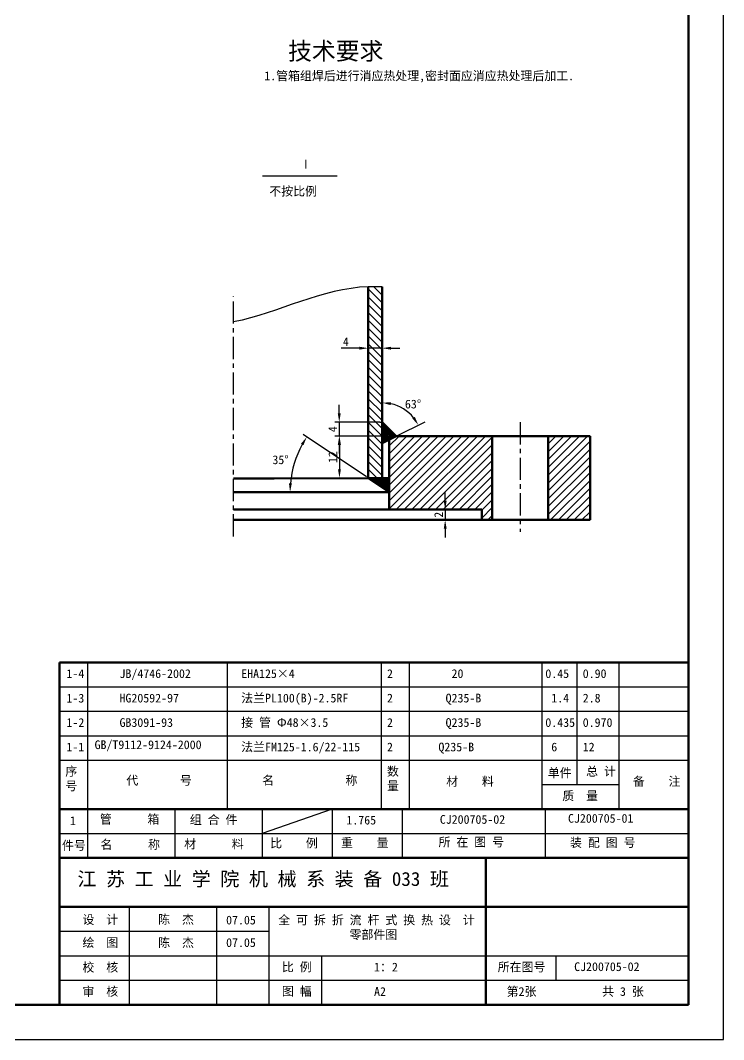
# Model space of a CAD drawing. Header units: millimetres. Extents: x 3555 to 4395, y -770 to -176.
# Drawn here: x 4193.4 to 4394.6, y -769.8 to -478 of the extents above; entities that cross this region are included whole.
import ezdxf

# ---------------------------------------------------------------- set-up
doc = ezdxf.new("R2010")
doc.units = ezdxf.units.MM
doc.linetypes.add('CENTER', pattern=[50.8, 31.75, -6.35, 6.35, -6.35])
for name, color, linetype in [('中心线', 5, 'CENTER'), ('剖面线', 3, 'Continuous'), ('图层1', 7, 'Continuous'), ('标注', 2, 'Continuous'), ('细实线', 212, 'Continuous')]:
    doc.layers.add(name, color=color, linetype=linetype)
for name, color, linetype, lineweight in [('外矿现', 71, 'Continuous', 100), ('粗实线', 4, 'Continuous', 50), ('轮廓线', 1, 'Continuous', 50)]:
    doc.layers.add(name, color=color, linetype=linetype, lineweight=lineweight)
doc.styles.get("Standard").update_dxf_attribs({"font": 'SimSun.ttf'})
doc.dimstyles.new('ISO-25', dxfattribs={"dimtxt": 2.5, "dimasz": 2.5, "dimexe": 1.25, "dimexo": 0.625, "dimtad": 1, "dimtxsty": 'Standard', "dimcen": 2.5, "dimadec": 0, "dimazin": 0, "dimtfac": 1, "dimtmove": 0, "dimatfit": 3, "dimfxl": 0, "dimarcsym": 0})

# ---------------------------------------------------------------- blocks, each defined once
blk = doc.blocks.new('*D17')
at = {"layer": 'Defpoints', "color": 0, "ltscale": 0.1}
for p in [(4296.9, -593.02), (4284.62, -597.02), (4296.9, -597.02)]:
    blk.add_point(p, dxfattribs=at)
at = {"layer": '标注', "color": 0, "lineweight": -2, "ltscale": 0.1}
for p, q in [((4284.62, -590.52), (4284.62, -588.02)), ((4296.27, -593.02), (4283.37, -593.02)), ((4284.62, -593.02), (4284.62, -597.02)), ((4296.27, -597.02), (4283.37, -597.02)), ((4284.62, -599.52), (4284.62, -602.02))]:
    blk.add_line(p, q, dxfattribs=at)
at = {"layer": '标注', "color": 0, "ltscale": 0.1}
for points in [[(4284.2, -590.52), (4285.03, -590.52), (4284.62, -593.02)], [(4284.2, -599.52), (4285.03, -599.52), (4284.62, -597.02)]]:
    blk.add_solid(points, dxfattribs=at)
at = {"layer": '标注', "color": 0, "ltscale": 0.1, "insert": (4282.74, -595.02), "char_height": 2.5, "attachment_point": 5, "rotation": 90}
blk.add_mtext('4', dxfattribs=at)
blk = doc.blocks.new('*D18')
at = {"layer": 'Defpoints', "color": 0, "ltscale": 0.1}
for p in [(4296.9, -576.71), (4304.68, -590.46), (4309.16, -592.89), (4300.9, -597.02), (4296.9, -609.02)]:
    blk.add_point(p, dxfattribs=at)
at = {"layer": '标注', "color": 0, "lineweight": -2, "ltscale": 0.1}
blk.add_arc((4296.9, -599.02), 11.56, 38.9704, 77.5874, dxfattribs=at)
at = {"layer": '标注', "color": 0, "ltscale": 0.1}
for points in [[(4299.34, -588.14), (4299.43, -587.31), (4296.9, -587.45)], [(4306.24, -591.52), (4305.54, -591.97), (4307.24, -593.85)]]:
    blk.add_solid(points, dxfattribs=at)
blk = doc.blocks.new('*D19')
at = {"layer": 'Defpoints', "color": 0, "ltscale": 0.1}
for p in [(4271.08, -607.49), (4292.9, -609.02), (4265.25, -613.02), (4298.9, -613.02), (4298.9, -613.02)]:
    blk.add_point(p, dxfattribs=at)
at = {"layer": '标注', "color": 0, "lineweight": -2, "ltscale": 0.1}
blk.add_line((4292.38, -608.67), (4274.26, -596.59), dxfattribs=at)
blk.add_arc((4298.9, -613.02), 28.36, 151.3623, 174.9477, dxfattribs=at)
at = {"layer": '标注', "color": 0, "ltscale": 0.1}
for points in [[(4273.65, -599.21), (4274.36, -599.64), (4275.3, -597.29)], [(4271.06, -610.54), (4270.23, -610.5), (4270.54, -613.02)]]:
    blk.add_solid(points, dxfattribs=at)
blk = doc.blocks.new('*D54')
at = {"layer": 'Defpoints', "color": 0, "ltscale": 0.1}
for p in [(4325.4, -618.02), (4314.92, -621.02), (4325.4, -621.02)]:
    blk.add_point(p, dxfattribs=at)
at = {"layer": '标注', "color": 0, "lineweight": -2, "ltscale": 0.1}
for p, q in [((4314.92, -615.52), (4314.92, -613.02)), ((4324.77, -618.02), (4313.67, -618.02)), ((4314.92, -618.02), (4314.92, -621.02)), ((4324.77, -621.02), (4313.67, -621.02)), ((4314.92, -623.52), (4314.92, -626.02))]:
    blk.add_line(p, q, dxfattribs=at)
at = {"layer": '标注', "color": 0, "ltscale": 0.1}
for points in [[(4314.51, -615.52), (4315.34, -615.52), (4314.92, -618.02)], [(4314.51, -623.52), (4315.34, -623.52), (4314.92, -621.02)]]:
    blk.add_solid(points, dxfattribs=at)
at = {"layer": '标注', "color": 0, "ltscale": 0.1, "insert": (4313.05, -619.52), "char_height": 2.5, "attachment_point": 5, "rotation": 90}
blk.add_mtext('2', dxfattribs=at)
blk = doc.blocks.new('*D59')
at = {"layer": 'Defpoints', "color": 0, "ltscale": 0.1}
for p in [(4302.3, -597.02), (4284.67, -609.02), (4298.9, -609.02)]:
    blk.add_point(p, dxfattribs=at)
at = {"layer": '标注', "color": 0, "lineweight": -2, "ltscale": 0.1}
for p, q in [((4301.68, -597.02), (4283.42, -597.02)), ((4284.67, -599.52), (4284.67, -606.52)), ((4298.27, -609.02), (4283.42, -609.02))]:
    blk.add_line(p, q, dxfattribs=at)
at = {"layer": '标注', "color": 0, "ltscale": 0.1}
for points in [[(4284.26, -599.52), (4285.09, -599.52), (4284.67, -597.02)], [(4284.26, -606.52), (4285.09, -606.52), (4284.67, -609.02)]]:
    blk.add_solid(points, dxfattribs=at)
at = {"layer": '标注', "color": 0, "ltscale": 0.1, "insert": (4282.8, -603.02), "char_height": 2.5, "attachment_point": 5, "rotation": 90}
blk.add_mtext('12', dxfattribs=at)
blk = doc.blocks.new('*D60')
at = {"layer": 'Defpoints', "color": 0, "ltscale": 0.1}
for p in [(4296.9, -571.84), (4292.9, -572.34), (4296.9, -572.34)]:
    blk.add_point(p, dxfattribs=at)
at = {"layer": '标注', "color": 0, "lineweight": -2, "ltscale": 0.1}
for p, q in [((4290.4, -571.84), (4285.12, -571.84)), ((4292.9, -571.72), (4292.9, -570.59)), ((4296.9, -571.84), (4292.9, -571.84)), ((4296.9, -571.72), (4296.9, -570.59)), ((4299.4, -571.84), (4301.9, -571.84))]:
    blk.add_line(p, q, dxfattribs=at)
at = {"layer": '标注', "color": 0, "ltscale": 0.1}
for points in [[(4290.4, -571.43), (4290.4, -572.26), (4292.9, -571.84)], [(4299.4, -571.43), (4299.4, -572.26), (4296.9, -571.84)]]:
    blk.add_solid(points, dxfattribs=at)
at = {"layer": '标注', "color": 0, "ltscale": 0.1, "insert": (4286.51, -569.97), "char_height": 2.5, "attachment_point": 5}
blk.add_mtext('4', dxfattribs=at)

msp = doc.modelspace()

# ---------------------------------------------------------------- hatches: boundary and pattern name
at = {"layer": '剖面线', "ltscale": 0.2}
h = msp.add_hatch(dxfattribs=at)
h.set_pattern_fill('ANSI31', color=256, scale=0.5, angle=90, style=0)
edge = h.paths.add_edge_path()
edge.add_line((4292.897, -576.711), (4292.897, -609.017))
edge.add_line((4292.897, -609.017), (4296.897, -609.017))
edge.add_line((4296.897, -609.017), (4296.897, -576.711))
edge.add_line((4296.897, -576.711), (4296.897, -570.281))
edge.add_line((4296.897, -570.281), (4296.897, -554.252))
edge.add_spline(control_points=[(4296.897, -554.252), (4295.561, -554.23), (4294.225, -554.207), (4292.897, -554.252)], knot_values=[0, 0, 0, 0, 4, 4, 4, 4], degree=3, periodic=0)
edge.add_line((4292.897, -554.252), (4292.897, -576.711))
at = {"layer": '剖面线'}
h = msp.add_hatch(dxfattribs=at)
h.set_pattern_fill('ANSI37', color=256, scale=0.1, style=0)
h.paths.add_polyline_path([(4300.897, -597.017), (4296.897, -599.017), (4296.897, -593.017)])
at = {"layer": '剖面线', "ltscale": 0.2}
h = msp.add_hatch(dxfattribs=at)
h.set_pattern_fill('ANSI31', color=256, scale=0.5, style=0)
h.paths.add_polyline_path([(4356.397, -597.017), (4344.397, -597.017), (4344.397, -621.017), (4356.397, -621.017)])
h.paths.add_polyline_path([(4300.897, -597.017), (4298.897, -598.017), (4298.897, -618.017), (4325.397, -618.017), (4325.397, -619.017), (4325.397, -620.017), (4325.397, -621.017), (4328.397, -621.017), (4328.397, -597.017)])
h = msp.add_hatch(dxfattribs=at)
h.set_pattern_fill('ANSI37', color=256, scale=0.1, style=0)
h.paths.add_polyline_path([(4298.897, -609.017), (4298.897, -613.017), (4292.897, -609.017)])

# ---------------------------------------------------------------- linework, layer by layer
at = {"layer": '中心线', "ltscale": 0.2}
for p, q in [((4254.397, -625.748), (4254.397, -557.017)), ((4336.397, -593.03), (4336.397, -624.423))]:
    msp.add_line(p, q, dxfattribs=at)
at = {"layer": '图层1', "ltscale": 0.2}
msp.add_line((4296.272, -593.017), (4296.897, -593.017), dxfattribs=at)
at = {"layer": '图层1'}
for p, q in [((4204.57, -668.773), (4384.57, -668.773)), ((4204.57, -675.773), (4384.57, -675.773)), ((4204.57, -689.773), (4384.57, -689.773)), ((4204.57, -745.773), (4204.57, -689.773))]:
    msp.add_line(p, q, dxfattribs=at)
at = {"layer": '外矿现', "ltscale": 0.2}
for p, q in [((4384.57, -633.773), (4384.57, -472.773)), ((4384.57, -654.773), (4384.57, -633.773)), ((4384.57, -654.773), (4384.57, -661.773)), ((4384.57, -759.773), (4384.57, -661.773)), ((3999.57, -759.773), (4384.57, -759.773))]:
    msp.add_line(p, q, dxfattribs=at)
at = {"layer": '标注', "ltscale": 0.2}
for p, q in [((4262.688, -522.485), (4283.974, -522.485)), ((4300.897, -597.017), (4309.157, -592.888))]:
    msp.add_line(p, q, dxfattribs=at)
at = {"layer": '粗实线', "ltscale": 0.2}
for p, q in [((4204.57, -661.773), (4204.57, -745.773)), ((4204.57, -661.773), (4384.57, -661.773)), ((4212.57, -703.773), (4204.57, -703.773)), ((4212.57, -703.773), (4384.57, -703.773)), ((4204.57, -717.773), (4384.57, -717.773)), ((4326.57, -731.773), (4326.57, -717.773)), ((4204.57, -731.773), (4384.57, -731.773)), ((4326.57, -745.773), (4326.57, -731.773)), ((4204.57, -745.773), (4204.57, -759.773)), ((4326.57, -745.773), (4326.57, -752.773)), ((4326.57, -759.773), (4326.57, -752.773))]:
    msp.add_line(p, q, dxfattribs=at)
at = {"layer": '细实线', "ltscale": 0.2}
for p, q in [((4394.57, -769.773), (4394.57, -472.773)), ((3974.57, -769.773), (4394.57, -769.773))]:
    msp.add_line(p, q, dxfattribs=at)
at = {"layer": '细实线'}
for p, q in [((4212.57, -661.773), (4212.57, -703.773)), ((4252.57, -661.773), (4252.57, -703.773)), ((4296.57, -661.773), (4296.57, -703.773)), ((4304.57, -661.773), (4304.57, -703.773)), ((4342.57, -661.773), (4342.57, -703.773)), ((4352.57, -661.773), (4352.57, -696.773)), ((4364.57, -661.773), (4364.57, -703.773)), ((4204.57, -668.773), (4384.57, -668.773)), ((4204.57, -675.773), (4384.57, -675.773)), ((4204.57, -682.773), (4384.57, -682.773)), ((4204.57, -689.773), (4384.57, -689.773)), ((4342.57, -696.773), (4364.57, -696.773)), ((4212.57, -703.773), (4212.57, -717.773)), ((4237.57, -703.773), (4237.57, -717.773)), ((4262.57, -703.773), (4262.57, -717.773)), ((4282.57, -703.773), (4262.57, -710.773)), ((4282.57, -703.773), (4282.57, -717.773)), ((4302.57, -703.773), (4302.57, -717.773)), ((4343.57, -703.773), (4343.57, -717.773)), ((4204.57, -710.773), (4384.57, -710.773)), ((4224.57, -759.773), (4224.57, -731.773)), ((4249.57, -759.773), (4249.57, -731.773)), ((4264.57, -759.773), (4264.57, -731.773)), ((4204.57, -738.773), (4264.57, -738.773)), ((4204.57, -745.773), (4384.57, -745.773)), ((4279.57, -745.773), (4279.57, -759.773)), ((4346.57, -745.773), (4346.57, -752.773)), ((4204.57, -752.773), (4384.57, -752.773))]:
    msp.add_line(p, q, dxfattribs=at)
at = {"layer": '细实线', "ltscale": 0.2}
msp.add_open_spline([(4296.897, -554.252), (4295.561, -554.23), (4280.95, -553.988), (4267.318, -561.683), (4254.397, -564.329)], degree=3, knots=[0, 0, 0, 0, 4, 43.7442206, 43.7442206, 43.7442206, 43.7442206], dxfattribs=at)
at = {"layer": '轮廓线', "ltscale": 0.2}
for p, q in [((4292.897, -576.711), (4292.897, -554.252)), ((4296.897, -570.281), (4296.897, -554.252)), ((4292.897, -609.017), (4292.897, -576.711)), ((4296.897, -609.017), (4296.897, -576.711)), ((4328.397, -621.017), (4328.397, -597.017)), ((4328.397, -597.017), (4344.397, -597.017)), ((4356.397, -597.017), (4344.397, -597.017)), ((4344.397, -621.017), (4344.397, -597.017)), ((4356.397, -597.017), (4356.397, -621.017)), ((4265.973, -609.106), (4254.397, -609.106)), ((4292.897, -609.017), (4265.973, -609.106)), ((4298.897, -609.017), (4292.897, -609.017)), ((4292.897, -609.017), (4298.897, -613.017)), ((4265.253, -613.017), (4254.397, -613.017)), ((4298.897, -613.017), (4265.253, -613.017)), ((4265.121, -618.017), (4254.397, -618.017)), ((4325.397, -618.017), (4265.121, -618.017)), ((4325.397, -621.017), (4254.397, -621.017)), ((4356.397, -621.017), (4325.397, -621.017))]:
    msp.add_line(p, q, dxfattribs=at)
at = {"layer": '轮廓线'}
for p, q in [((4296.897, -577.336), (4296.897, -570.281)), ((4300.897, -597.017), (4296.897, -593.017)), ((4296.897, -599.017), (4300.897, -597.017)), ((4298.897, -598.017), (4298.897, -618.017)), ((4328.397, -597.017), (4300.897, -597.017)), ((4325.397, -619.017), (4325.397, -618.017)), ((4325.397, -620.017), (4325.397, -619.017)), ((4325.397, -620.017), (4325.397, -621.017))]:
    msp.add_line(p, q, dxfattribs=at)

# ---------------------------------------------------------------- texts
at = {"layer": '图层1', "insert": (4296.57, -663.753), "char_height": 2.5, "width": 8, "attachment_point": 1}
msp.add_mtext('{\\fSimSun|b0|i0|c134|p2; 2}', dxfattribs=at)
at = {"layer": '标注', "ltscale": 0.2, "char_height": 2.5, "attachment_point": 1}
for s, insert, width in [('    {\\H2x;技术要求}\\P1.管箱组焊后进行消应热处理,密封面应消应热处理后加工.', (4263.159, -484.285), 142.69966), ('{\\fSimSun|b0|i0|c134|p2;Ⅰ}', (4273.331, -517.975), 142.69966), ('{\\fSimSun|b0|i0|c134|p2;不按比例}', (4264.617, -525.671), 142.69966), ('63°', (4303.405, -586.582), 142.69966), ('{\\fSimSun|b0|i0|c134|p2;1-4}', (4206.57, -663.753), 32.34526), ('{\\fSimSun|b0|i0|c134|p2;JB/4746-2002}', (4221.751, -663.753), 35.60282), ('{\\fSimSun|b0|i0|c134|p2;EHA125×4}', (4256.57, -663.753), 35.60282), ('{\\fSimSun|b0|i0|c134|p2; 2}', (4296.57, -663.753), 35.60282), ('{\\fSimSun|b0|i0|c134|p2; 20}', (4315.041, -663.753), 35.60282), ('{\\fSimSun|b0|i0|c134|p2;0.45}', (4343.57, -663.753), 35.60282), ('{\\fSimSun|b0|i0|c134|p2; 0.90}', (4352.57, -663.753), 35.60282), ('{\\fSimSun|b0|i0|c134|p2;1-3}', (4206.57, -670.783), 32.34526), ('{\\fSimSun|b0|i0|c134|p2;HG20592-97}', (4221.751, -670.753), 35.60282), ('{\\fSimSun|b0|i0|c134|p2;法兰PL100(B)-2.5RF}', (4256.57, -670.753), 35.60282), ('{\\fKaiTi_GB2312|b0|i0|c134|p49; \\fSimSun|b0|i0|c134|p2;2}', (4296.57, -670.753), 35.60282), ('{\\fSimSun|b0|i0|c134|p2;Q235-B}', (4315.041, -670.753), 35.60282), ('{\\fSimSun|b0|i0|c134|p2; 1.4}', (4343.57, -670.753), 35.60282), ('{\\fSimSun|b0|i0|c134|p2; 2.8}', (4352.57, -670.753), 35.60282), ('{\\fSimSun|b0|i0|c134|p2;1-2}', (4206.57, -677.753), 32.34526), ('{\\fSimSun|b0|i0|c134|p2;GB3091-93}', (4221.751, -677.753), 35.60282), ('接 管 {\\fArial|b0|i0|c161|p32;Φ}48×3.5', (4256.57, -677.753), 35.60282), (' {\\fSimSun|b0|i0|c134|p2;2}', (4296.57, -677.753), 35.60282), ('{\\fSimSun|b0|i0|c134|p2;Q235-B}', (4315.041, -677.753), 35.60282), ('{\\fSimSun|b0|i0|c134|p2;0.435}', (4343.57, -677.753), 35.60282), ('{\\fSimSun|b0|i0|c134|p2; 0.970}', (4352.57, -677.753), 35.60282), ('{\\fSimSun|b0|i0|c134|p2;1-1}', (4206.57, -684.753), 32.34526), ('{\\fSimSun|b0|i0|c134|p2;GB/T9112-9124-2000}', (4214.616, -684.105), 35.60282), ('{\\fSimSun|b0|i0|c134|p2;法兰FM125-1.6/22-115}', (4256.57, -684.753), 35.60282), (' {\\fSimSun|b0|i0|c134|p2;2}', (4296.57, -684.753), 35.60282), ('{\\fSimSun|b0|i0|c134|p2;  Q235-B}', (4309.591, -684.753), 35.60282), ('{\\fSimSun|b0|i0|c134|p2; 6}', (4343.57, -684.753), 35.60282), ('{\\fSimSun|b0|i0|c134|p2; 12}', (4352.57, -684.753), 35.60282), ('{\\fSimSun|b0|i0|c134|p2; 序\\P 号}', (4204.57, -691.753), 32.34526), ('{\\fSimSun|b0|i0|c134|p2; 数     \\P 量 \\P  }', (4296.57, -691.753), 35.60282), ('{\\fSimSun|b0|i0|c134|p2;总 计}', (4355.242, -691.753), 35.60282), ('{\\fSimSun|b0|i0|c134|p2;  代       号}', (4220.311, -694.331), 35.60282), ('{\\fSimSun|b0|i0|c134|p2;名            称}', (4262.583, -694.331), 35.60282), ('{\\fSimSun|b0|i0|c134|p2;  材    料}', (4311.817, -694.626), 35.60282), ('{\\fSimSun|b0|i0|c134|p2; 单件}', (4342.57, -692.159), 35.60282), ('{\\fSimSun|b0|i0|c134|p2;备    注}', (4368.603, -694.626), 35.60282), ('{\\fSimSun|b0|i0|c134|p2;质  量}', (4348.425, -698.753), 35.60282), (' {\\fSimSun|b0|i0|c134|p2;1}', (4205.859, -705.871), 35.60282), ('{\\fSimSun|b0|i0|c134|p2;管      箱}', (4216.141, -705.438), 35.60282), ('{\\fSimSun|b0|i0|c134|p2; 组 合 件}', (4240.164, -705.591), 35.60282), ('{\\fSimSun|b0|i0|c134|p2;1.765}', (4286.654, -705.684), 35.60282), ('{\\fSimSun|b0|i0|c134|p2;   CJ200705-02}', (4308.278, -705.49), 35.60282), ('{\\fSimSun|b0|i0|c134|p2; CJ200705-01}', (4348.36, -705.186), 35.60282), ('{\\fSimSun|b0|i0|c134|p2;比    例}', (4264.871, -712.287), 35.60282), ('{\\fSimSun|b0|i0|c134|p2;重    量}', (4285.106, -712.178), 35.60282), ('{\\fSimSun|b0|i0|c134|p2;    所 在 图 号}', (4306.205, -711.991), 35.60282), ('{\\fSimSun|b0|i0|c134|p2;装 配 图 号}', (4350.631, -712.125), 35.60282), ('{\\fSimSun|b0|i0|c134|p2;件号}', (4205.287, -712.96), 35.60282), ('{\\fSimSun|b0|i0|c134|p2; 名      称}', (4214.602, -712.688), 35.60282), ('{\\fSimSun|b0|i0|c134|p2;材      料}', (4240.251, -712.536), 35.60282), ('{\\fSimSun|b0|i0|c134|p2;设  计}', (4211.148, -734.178), 35.60282), ('{\\fSimSun|b0|i0|c134|p2;陈  杰}', (4232.822, -734.127), 35.60282), ('{\\fSimSun|b0|i0|c134|p2;07.05}', (4252.244, -734.293), 35.60282), ('{\\fSimSun|b0|i0|c134|p2;绘  图}', (4211.148, -740.754), 35.60282), ('{\\fSimSun|b0|i0|c134|p2;陈  杰}', (4232.822, -740.753), 35.60282), ('{\\fSimSun|b0|i0|c134|p2;07.05}', (4252.244, -740.753), 35.60282), ('{\\fSimSun|b0|i0|c134|p2;校  核}', (4211.148, -747.842), 35.60282), ('{\\fSimSun|b0|i0|c134|p2;比 例}', (4268.212, -747.753), 35.60282), ('1：2', (4294.57, -747.753), 35.60282), ('{\\fSimSun|b0|i0|c134|p2; 所在图号}', (4328.249, -747.753), 35.60282), ('{\\fSimSun|b0|i0|c134|p2; CJ200705-02}', (4350.117, -747.648), 35.60282), ('{\\fSimSun|b0|i0|c134|p2;审  核}', (4211.148, -754.754), 35.60282), ('{\\fSimSun|b0|i0|c134|p2;图 幅}', (4268.212, -754.687), 35.60282), ('A2', (4294.57, -754.753), 35.60282), ('{\\fSimSun|b0|i0|c134|p2; 第2张}', (4330.81, -754.753), 35.60282), ('{\\fSimSun|b0|i0|c134|p2;共 3 张}', (4359.813, -754.753), 35.60282)]:
    msp.add_mtext(s, dxfattribs=dict(at, insert=insert, width=width))
at = {"layer": '标注', "ltscale": 0.1, "insert": (4265.489, -602.532), "char_height": 2.5, "width": 8.37778, "attachment_point": 1}
msp.add_mtext('35°', dxfattribs=at)
at = {"layer": '标注', "char_height": 2.5, "attachment_point": 1}
for s, insert, width in [('{\\fSimSun|b0|i0|c134|p2;\\H1.6x;江 苏 工 业 学 院 机 械 系 装 备 033 班    }', (4209.705, -721.773), 116.12963), ('{\\fSimSun|b0|i0|c134|p2;全 可 拆 折 流 杆 式 换 热 设  计 \\P            零部件图}', (4267.15, -734.293), 59.42006)]:
    msp.add_mtext(s, dxfattribs=dict(at, insert=insert, width=width))

# ---------------------------------------------------------------- dimensions: what is measured, and where the dimension line sits
at = {"layer": '标注', "ltscale": 0.1}
dim = msp.add_linear_dim(base=(4296.897, -571.844), p1=(4292.897, -572.343), p2=(4296.897, -572.343), dimstyle='ISO-25', dxfattribs=at)
dim.commit()
dim.dimension.update_dxf_attribs({"geometry": '*D60', "text_midpoint": (4286.508, -571.844), "dimtype": 160})
at = {"layer": '标注', "ltscale": 0.2}
dim = msp.add_angular_dim_2l(base=(4304.678, -590.464), line1=((4296.897, -609.017), (4296.897, -576.711)), line2=((4300.897, -597.017), (4309.157, -592.888)), text='   ', dimstyle='ISO-25', dxfattribs=at)
dim.commit()
dim.dimension.update_dxf_attribs({"geometry": '*D18', "text_midpoint": (4303.966, -587.58)})
for base, p1, p2, picture, middle in [((4284.615, -597.017), (4296.897, -593.017), (4296.897, -597.017), '*D17', (4282.74, -595.017)), ((4284.673, -609.017), (4302.3, -597.017), (4298.897, -609.017), '*D59', (4282.798, -603.017))]:
    dim = msp.add_linear_dim(base=base, p1=p1, p2=p2, angle=90, dimstyle='ISO-25', dxfattribs=at)
    dim.commit()
    dim.dimension.update_dxf_attribs({"geometry": picture, "text_midpoint": middle})
dim = msp.add_angular_dim_2l(base=(4271.08, -607.494), line1=((4292.897, -609.017), (4298.897, -613.017)), line2=((4298.897, -613.017), (4265.253, -613.017)), text='\u3000\u3000\u3000', dimstyle='ISO-25', dxfattribs=at)
dim.commit()
dim.dimension.update_dxf_attribs({"geometry": '*D19', "text_midpoint": (4271.982, -604.079), "dimtype": 162})
dim = msp.add_linear_dim(base=(4314.923, -621.017), p1=(4325.397, -618.017), p2=(4325.397, -621.017), angle=90, text='2', dimstyle='ISO-25', dxfattribs=at)
dim.commit()
dim.dimension.update_dxf_attribs({"geometry": '*D54', "text_midpoint": (4313.048, -619.517)})

doc.saveas('drawing.dxf')
